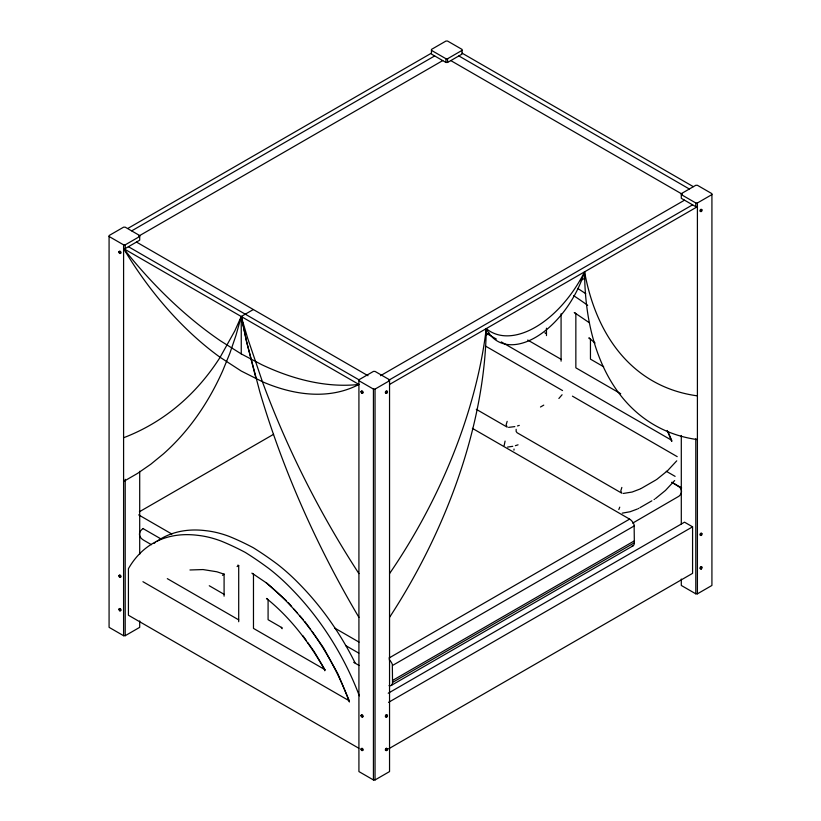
<?xml version="1.0" encoding="UTF-8"?>
<svg xmlns="http://www.w3.org/2000/svg" width="821" height="821" viewBox="0 0 821 821"><rect width="100%" height="100%" fill="white"/><g stroke="black" fill="none" stroke-linecap="round" stroke-linejoin="round"><path stroke-width="1.23" d="M389.031 685.668A6.701 3.869 60 0 0 392.541 682.415L392.325 664.343A7.379 4.259 60 0 0 389.154 659.704M631.975 546.181A6.701 3.869 60 0 0 634.346 542.814L634.12 524.742A7.379 4.259 60 0 0 629.604 519.118L472.373 428.346M307.865 642.74L314.207 651.669L324.88 669.618L324.777 670.757L324.644 669.751C309.548 642.935 290.593 617.792 266.476 598.447L268.087 599.576L268.087 619.701L282.106 627.798M513.936 450.165L514.049 449.025M516.152 429.311L516.152 431.425L517.066 432.729L621.846 493.216L620.799 490.927L621.846 487.428M253.34 309.527L241.251 316.506L235.966 335.389L229.798 353.44L222.768 370.651A597.77 345.128 60 0 1 163.348 453.951L150.787 464.234L137.518 473.419L123.591 481.486M618.829 509.523L619.742 507.152M358.921 573.612A566.859 327.281 60 0 1 262.587 382.237L247.706 338.385L241.251 316.506L234.796 330.925L219.925 357.607A566.859 327.281 60 0 1 123.591 437.747M507.173 421.347L506.136 424.837L507.173 427.136L476.293 409.31M505.079 441.072L504.156 445.557M562.077 394.757L558.875 398.483M676.74 460.838L667.555 470.72L656.779 479.413M674.646 480.562L665.462 490.445L655.589 498.491M143.285 528.447L142.012 529.381A14.87 8.59 0 0 0 143.798 540.28L151.464 544.703M222.481 575.305L224.092 574.177L216.908 571.785L203.023 569.558L189.959 569.979M654.039 499.558L654.676 499.137M237.095 566.572L238.706 565.556L237.905 565.084M540.485 407.011L543.759 405.122M127.984 228.351L431.456 53.149M131.75 230.834L434.678 55.941M138.708 236.13L442.735 60.59M109.08 236.479L123.591 244.853L125.203 244.853L139.703 236.479M431.456 50.358L445.957 58.732L447.568 58.732L462.079 50.358M124.392 249.04L139.703 240.194L139.703 235.545L125.203 227.171L123.591 227.171L109.08 235.545L109.08 627.336L123.591 635.711L125.203 635.711L139.703 627.336L139.703 620.922M447.568 62.458L462.079 54.083L462.079 49.424L447.568 41.05L445.957 41.05L431.456 49.424L431.456 54.083L445.957 62.458L447.568 62.458L447.568 58.732M139.385 511.781L273.598 434.299M380.482 375.71L684.519 200.18M361.825 393.187L362.307 392.91A1.139 0.657 60 0 0 363.098 392.274A1.139 0.657 60 0 0 362.03 390.94A1.139 0.657 60 0 0 361.609 392.038M388.538 380.369L692.575 204.84M358.921 380.718L373.432 389.092L375.043 389.092L389.544 380.718M681.297 194.598L695.798 202.972L697.409 202.972L711.92 194.598M389.544 384.444L697.409 206.697L695.798 206.697L681.297 198.323L681.297 193.664L695.798 185.289L697.409 185.289L711.92 193.664L711.92 585.455L697.409 593.829L695.798 593.829L681.297 585.455L681.297 579.041M486.165 335.142L489.49 333.223M580.478 280.69L584.921 278.134M119.722 610.762L120.205 610.485A1.139 0.657 60 0 0 121.005 609.941A1.139 0.657 60 0 0 120.061 608.556A1.139 0.657 60 0 0 119.425 609.346M640.944 488.598L656.143 479.833M639.928 507.696L651.864 500.81M388.908 658.083L629.604 519.118M632.663 523.121L678.957 496.212A14.87 8.59 0 0 0 679.644 487.202L671.814 482.225M392.633 665.41L634.438 525.809M392.633 680.414L634.438 540.813M392.541 682.415L634.346 542.814M391.155 685.484L632.95 545.883M388.23 693.232L684.519 522.177L692.575 526.825L692.575 573.356L388.538 748.885M388.538 702.355L692.575 526.825M375.043 779.95L389.544 771.576L389.544 379.784L375.043 371.41L373.432 371.41L358.921 379.784L358.921 771.576L373.432 779.95L375.043 779.95L375.043 389.092M638.174 508.661L638.851 508.322M640.277 488.936L632.139 492.036L623.272 493.452M637.27 509.071L630.046 511.76L622.246 513.146M517.476 425.955L519.272 425.391M515.383 445.68L518.061 444.828M514.829 426.602L508.61 427.372M512.735 446.326L507.583 447.065M679.511 487.089L681.512 488.095M358.921 384.444A240.686 138.965 60 0 1 262.853 381.919L241.251 371.041L219.659 356.981A240.686 138.965 60 0 1 123.591 248.578A325.085 187.691 60 0 0 220.695 340.982L241.251 353.913L261.817 364.719A325.085 187.691 60 0 0 358.921 384.444L123.591 248.578L125.203 248.578L125.203 244.853M462.079 53.149L693.293 186.644M458.857 55.941L689.25 188.953M450.801 60.59L682.302 194.249M574.238 312.575L575.849 313.509L575.849 367.829L620.717 393.731M544.857 332.813L546.468 333.737M603.671 366.771L590.453 359.136L590.453 339.011L588.842 337.883L595.061 342.983M527.729 340.048L561.082 359.3M486.874 333.583L496.366 339.063M501.262 341.885L671.619 440.241L671.773 441.421L667.196 430.502M572.432 396.153L677.202 456.64M485.344 345.99L562.539 390.56M666.283 471.275L675.108 476.365M672.204 482.491L681.615 487.92M136.481 242.062L368.003 375.72M701.278 568.891L700.795 568.614A1.139 0.657 -60 0 1 699.995 568.06A1.139 0.657 -60 0 1 700.939 566.685A1.139 0.657 -60 0 1 701.575 567.475M128.425 246.711L358.839 379.743M251.862 573.15L253.473 574.074L253.473 628.393L324.88 669.618M138.667 514.89L171.887 534.061M334.65 628.034L359.013 642.104M143.08 528.601L160.783 538.822M345.518 645.48L358.798 653.136M353.687 662.342L359.044 665.431M209.263 585.742L224.092 594.312M167.299 578.641L238.706 619.865M386.568 716.405A1.139 0.657 -60 0 1 385.377 716.517A1.139 0.657 -60 0 1 386.157 714.896L386.64 715.183M142.936 581.699L349.253 700.816L349.407 701.986C332.474 656.061 304.273 614.046 266.302 582.92M386.568 749.901A1.139 0.657 -60 0 1 385.377 750.025A1.139 0.657 -60 0 1 386.157 748.403L386.64 748.68M358.818 748.249L128.425 615.237L128.425 568.707A184.417 106.473 60 0 1 198.087 535.374A159.859 92.291 60 0 1 221.28 541.131A319.03 184.191 60 0 1 245.284 552.42A319.03 184.191 60 0 1 269.288 568.85A159.859 92.291 60 0 1 292.481 589.868A184.417 106.473 60 0 1 359.341 695.849M575.039 313.047L589.478 322.817M252.673 573.612L267.112 583.382L286.519 600.849M288.263 602.624L291.568 606.391M294.041 609.213L297.335 612.979M299.809 615.801L303.113 619.557M304.755 621.446L310.656 629.399M302.928 635.782L306.449 640.749M312.072 631.421L323.392 647.605L337.831 673.723L349.253 700.816M281.305 627.336L282.106 628.732M668.15 432L671.619 440.241M255.998 378.471L246.546 341.495L241.251 316.506L241.251 353.913M241.251 316.506L246.546 341.495L259.857 392.007A603.64 348.515 60 0 0 358.921 617.351M697.409 202.972L697.409 593.829M695.798 202.972L695.798 206.697M695.798 438.722L695.798 593.829M681.297 435.469L681.297 523.921M561.082 313.776L561.082 361.158M546.468 328.205L546.468 335.604M445.957 58.732L445.957 62.458M373.432 389.092L373.432 779.95M238.706 565.556L238.706 621.733M224.092 573.982L224.092 596.169M139.703 471.295L139.703 554.267M125.203 479.32L125.203 635.711M123.591 244.853L123.591 635.711M577.727 288.458A319.03 184.191 60 0 1 585.742 293.702M154.174 543.307A184.417 106.473 60 0 1 155.487 542.312M156.832 541.357A184.417 106.473 60 0 1 206.143 530.725A159.859 92.291 60 0 1 229.336 536.472A319.03 184.191 60 0 1 253.34 547.761A319.03 184.191 60 0 1 277.354 564.201A159.859 92.291 60 0 1 300.537 585.219A184.417 106.473 60 0 1 355.083 662.886M573.674 295.693A319.03 184.191 60 0 1 587.682 305.35M701.37 210.658A1.139 0.657 -60 0 1 700.067 211.141A1.139 0.657 -60 0 1 700.724 209.437A1.139 0.657 -60 0 1 701.575 210.114M697.409 395.855A348.617 201.278 -60 0 1 584.583 271.833A89.643 51.754 -60 0 1 486.258 328.605A358.264 206.841 -60 0 1 389.544 573.612M697.409 439.604A337.554 194.885 -60 0 1 584.583 271.833A75.809 43.77 -60 0 1 535.415 337.441A75.809 43.77 -60 0 1 486.258 328.605A376.788 217.544 -60 0 1 389.544 617.351M119.425 251.996A1.139 0.657 60 0 1 120.277 251.318A1.139 0.657 60 0 1 120.933 253.022A1.139 0.657 60 0 1 119.63 252.529M119.425 575.849A1.139 0.657 60 0 1 120.133 575.09A1.139 0.657 60 0 1 121.005 576.599A1.139 0.657 60 0 1 119.999 576.835M386.157 748.403A1.139 0.657 -60 0 1 386.937 749.121M361.609 749.399A1.139 0.657 60 0 1 362.164 748.331A1.139 0.657 60 0 1 363.098 749.953A1.139 0.657 60 0 1 361.907 749.901M386.157 714.896A1.139 0.657 -60 0 1 386.937 715.625M361.609 715.891A1.139 0.657 60 0 1 362.164 714.834A1.139 0.657 60 0 1 363.098 716.456A1.139 0.657 60 0 1 361.907 716.405M701.001 534.953A1.139 0.657 -60 0 1 699.995 534.728A1.139 0.657 -60 0 1 700.867 533.209A1.139 0.657 -60 0 1 701.575 533.968M701.483 211.387A1.139 0.657 -60 0 0 701.852 209.622A1.139 0.657 -60 0 0 700.498 210.812A1.139 0.657 -60 0 0 701.483 211.387M118.912 252.016A1.139 0.657 60 0 0 120.123 253.525A1.139 0.657 60 0 0 120.123 251.914A1.139 0.657 60 0 0 118.912 252.016M386.373 392.756A1.139 0.657 -60 0 0 386.732 390.991A1.139 0.657 -60 0 0 385.377 392.192A1.139 0.657 -60 0 0 386.373 392.756M386.855 393.033A1.139 0.657 -60 0 0 387.214 391.268A1.139 0.657 -60 0 0 385.87 392.469A1.139 0.657 -60 0 0 386.855 393.033M361.014 391.791A1.139 0.657 60 0 0 362.225 393.3A1.139 0.657 60 0 0 362.225 391.689A1.139 0.657 60 0 0 361.014 391.791M118.912 609.367A1.139 0.657 60 0 0 120.123 610.875A1.139 0.657 60 0 0 120.123 609.264A1.139 0.657 60 0 0 118.912 609.367M118.912 575.87A1.139 0.657 60 0 0 120.123 577.368A1.139 0.657 60 0 0 120.123 575.757A1.139 0.657 60 0 0 118.912 575.87M386.855 750.394A1.139 0.657 -60 0 0 387.214 748.629A1.139 0.657 -60 0 0 385.87 749.819A1.139 0.657 -60 0 0 386.855 750.394M361.014 749.142A1.139 0.657 60 0 0 362.225 750.651A1.139 0.657 60 0 0 362.225 749.039A1.139 0.657 60 0 0 361.014 749.142M386.855 716.887A1.139 0.657 -60 0 0 387.214 715.122A1.139 0.657 -60 0 0 385.87 716.323A1.139 0.657 -60 0 0 386.855 716.887M361.014 715.645A1.139 0.657 60 0 0 362.225 717.154A1.139 0.657 60 0 0 362.225 715.532A1.139 0.657 60 0 0 361.014 715.645M701.483 535.241A1.139 0.657 -60 0 0 701.852 533.476A1.139 0.657 -60 0 0 700.498 534.666A1.139 0.657 -60 0 0 701.483 535.241M701.483 568.737A1.139 0.657 -60 0 0 701.852 566.972A1.139 0.657 -60 0 0 700.498 568.173A1.139 0.657 -60 0 0 701.483 568.737"/></g></svg>
